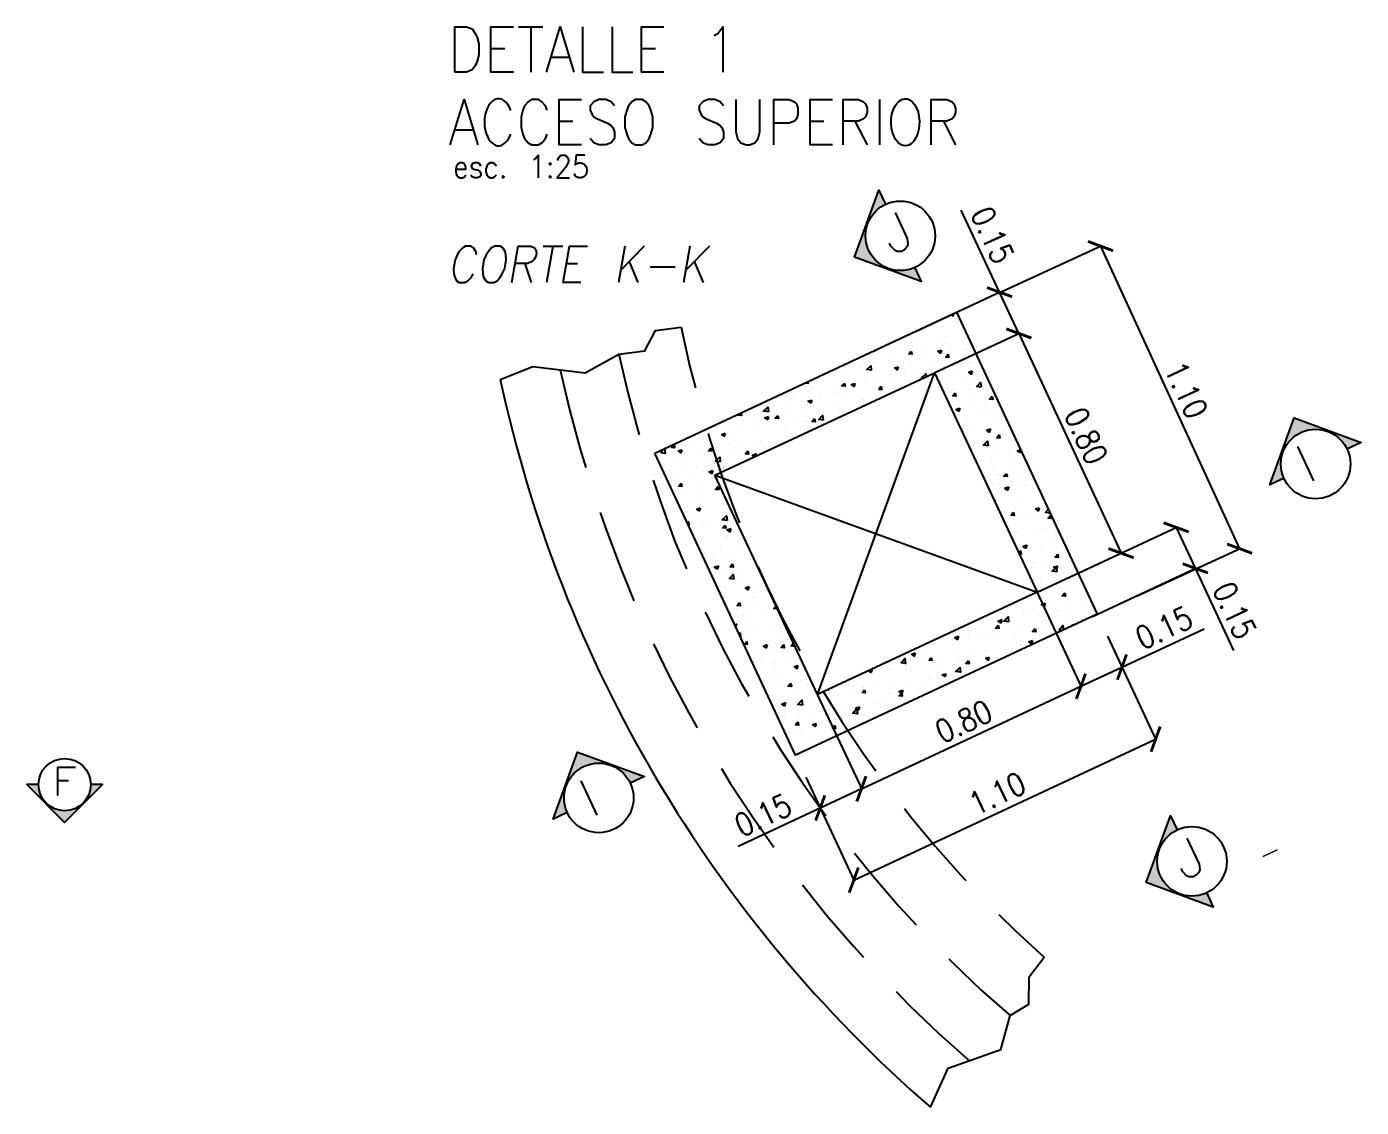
# Model space of a CAD drawing. Extents: x 93 to 1928, y 79 to 574.
# Drawn here: x 531.4 to 707.7, y 431.3 to 574.1 of the extents above; entities that cross this region are included whole.
import ezdxf

# ---------------------------------------------------------------- set-up
doc = ezdxf.new("R2010")
doc.units = 0
doc.header["$MEASUREMENT"] = 0
for name, color, linetype in [('Cotas', 1, 'Continuous'), ('PDF_00-COTAS-PARCIALES', 4, 'Continuous'), ('PDF_auxiliar', 1, 'Continuous'), ('PDF_CORTES-50', 6, 'Continuous'), ('PDF_encofrado', 4, 'Continuous'), ('PDF_HATCH', 1, 'Continuous'), ('PDF_LINEAS-POS-ARMADURA', 4, 'Continuous')]:
    doc.layers.add(name, color=color, linetype=linetype)
doc.styles.add('ROMANS', font='ROMANS.SHX', dxfattribs={"width": 0.85})
doc.dimstyles.new('1.10', dxfattribs={"dimtxt": 3, "dimasz": 2.5, "dimexe": 0.18, "dimexo": 0.0625, "dimgap": 0.85, "dimtad": 1, "dimlfac": 0.1, "dimzin": 0, "dimdsep": 46, "dimtxsty": 'ROMANS', "dimblk": 'ARCHTICK', "dimcen": 0.09, "dimclrd": 256, "dimclre": 256, "dimclrt": 2, "dimadec": 0, "dimazin": 0, "dimtfac": 1, "dimtofl": 0, "dimtmove": 0, "dimatfit": 3, "dimfxl": 15, "dimfxlon": 1, "dimtolj": 1, "dimtzin": 0, "dimarcsym": 0})

# ---------------------------------------------------------------- blocks, each defined once
blk = doc.blocks.new('_ArchTick')
at = {"color": 0, "linetype": 'ByBlock', "const_width": 0.15}
blk.add_lwpolyline([(-0.5, -0.5), (0.5, 0.5)], dxfattribs=at)
blk = doc.blocks.new('*D34')
at = {"layer": 'Cotas', "lineweight": -2, "transparency": 16777216}
for p, q in [((651.39, 528.38), (662.64, 533.63)), ((662.48, 533.55), (675.99, 504.53)), ((664.9, 499.37), (676.16, 504.61))]:
    blk.add_line(p, q, dxfattribs=at)
at = {"layer": 'Defpoints', "color": 0, "transparency": 16777216}
for p in [(651.33, 528.36), (675.99, 504.53), (664.84, 499.34)]:
    blk.add_point(p, dxfattribs=at)
at = {"layer": 'Cotas', "lineweight": -2, "transparency": 16777216, "xscale": 2.5, "yscale": 2.5, "zscale": 2.5}
for p, rotation in [((662.48, 533.55), 114.9710861809255), ((675.99, 504.53), 294.9710861809255)]:
    blk.add_blockref('_ArchTick', p, dxfattribs=dict(at, rotation=rotation))
at = {"layer": 'Cotas', "color": 2, "transparency": 16777216, "insert": (671.37, 520.03), "char_height": 3, "attachment_point": 5, "rotation": 294.9711, "style": 'ROMANS'}
blk.add_mtext('\\A1;0.80', dxfattribs=at)
blk = doc.blocks.new('*D35')
at = {"layer": 'Cotas', "lineweight": -2, "transparency": 16777216}
for p, q in [((664.89, 499.33), (670.75, 486.78)), ((641.69, 473.4), (670.68, 486.94)), ((635.9, 485.79), (641.77, 473.24))]:
    blk.add_line(p, q, dxfattribs=at)
at = {"layer": 'Defpoints', "color": 0, "transparency": 16777216}
for p in [(664.86, 499.39), (670.68, 486.94), (635.88, 485.85)]:
    blk.add_point(p, dxfattribs=at)
at = {"layer": 'Cotas', "lineweight": -2, "transparency": 16777216, "xscale": 2.5, "yscale": 2.5, "zscale": 2.5}
for p, rotation in [((670.68, 486.94), 25.03978431967648), ((641.69, 473.4), 205.0397843196765)]:
    blk.add_blockref('_ArchTick', p, dxfattribs=dict(at, rotation=rotation))
at = {"layer": 'Cotas', "color": 2, "transparency": 16777216, "insert": (655.19, 482.3), "char_height": 3, "attachment_point": 5, "rotation": 25.0398, "style": 'ROMANS'}
blk.add_mtext('\\A1;0.80', dxfattribs=at)
blk = doc.blocks.new('*D36')
at = {"layer": 'Cotas', "lineweight": -2, "transparency": 16777216}
for p, q in [((641.67, 473.39), (636.24, 470.86)), ((641.67, 473.39), (641.6, 473.56)), ((636.24, 470.86), (625.39, 465.79)), ((636.24, 470.86), (636.16, 471.02))]:
    blk.add_line(p, q, dxfattribs=at)
at = {"layer": 'Defpoints', "color": 0, "transparency": 16777216}
for p in [(641.68, 473.38), (636.24, 470.86), (636.25, 470.84)]:
    blk.add_point(p, dxfattribs=at)
at = {"layer": 'Cotas', "lineweight": -2, "transparency": 16777216, "xscale": 2.5, "yscale": 2.5, "zscale": 2.5}
for p, rotation in [((641.67, 473.39), 25.04110978245443), ((636.24, 470.86), 205.0411097824544)]:
    blk.add_blockref('_ArchTick', p, dxfattribs=dict(at, rotation=rotation))
at = {"layer": 'Cotas', "color": 2, "transparency": 16777216, "insert": (628.69, 469.92), "char_height": 3, "attachment_point": 5, "rotation": 25.0411, "style": 'ROMANS'}
blk.add_mtext('\\A1;0.15', dxfattribs=at)
blk = doc.blocks.new('*D37')
at = {"layer": 'Cotas', "lineweight": -2, "transparency": 16777216}
for p, q in [((676.1, 489.47), (686.95, 494.54)), ((670.68, 486.94), (676.1, 489.47)), ((676.1, 489.47), (676.03, 489.64)), ((670.68, 486.94), (670.6, 487.1))]:
    blk.add_line(p, q, dxfattribs=at)
at = {"layer": 'Defpoints', "color": 0, "transparency": 16777216}
for p in [(676.1, 489.47), (676.1, 489.47), (670.68, 486.94)]:
    blk.add_point(p, dxfattribs=at)
at = {"layer": 'Cotas', "lineweight": -2, "transparency": 16777216, "xscale": 2.5, "yscale": 2.5, "zscale": 2.5}
for p, rotation in [((676.1, 489.47), 25.05761541952934), ((670.68, 486.94), 205.0576154195293)]:
    blk.add_blockref('_ArchTick', p, dxfattribs=dict(at, rotation=rotation))
at = {"layer": 'Cotas', "color": 2, "transparency": 16777216, "insert": (681.66, 494.67), "char_height": 3, "attachment_point": 5, "rotation": 25.0576, "style": 'ROMANS'}
blk.add_mtext('\\A1;0.15', dxfattribs=at)
blk = doc.blocks.new('*D38')
at = {"layer": 'Cotas', "lineweight": -2, "transparency": 16777216}
for p, q in [((674.2, 493.55), (680.63, 479.8)), ((640.67, 461.33), (680.55, 479.96)), ((634.32, 474.92), (640.75, 461.17))]:
    blk.add_line(p, q, dxfattribs=at)
at = {"layer": 'Defpoints', "color": 0, "transparency": 16777216}
for p in [(672.84, 496.48), (680.55, 479.96), (632.96, 477.85)]:
    blk.add_point(p, dxfattribs=at)
at = {"layer": 'Cotas', "lineweight": -2, "transparency": 16777216, "xscale": 2.5, "yscale": 2.5, "zscale": 2.5}
for p, rotation in [((680.55, 479.96), 25.03686876358244), ((640.67, 461.33), 205.0368687635824)]:
    blk.add_blockref('_ArchTick', p, dxfattribs=dict(at, rotation=rotation))
at = {"layer": 'Cotas', "color": 2, "transparency": 16777216, "insert": (659.62, 472.78), "char_height": 3, "attachment_point": 5, "rotation": 25.0369, "style": 'ROMANS'}
blk.add_mtext('\\A1;1.10', dxfattribs=at)
blk = doc.blocks.new('*D39')
at = {"layer": 'Cotas', "lineweight": -2, "transparency": 16777216}
for p, q in [((659.93, 539.01), (654.86, 549.86)), ((648.84, 533.83), (660.09, 539.09)), ((662.48, 533.56), (659.93, 539.01)), ((651.39, 528.38), (662.64, 533.64))]:
    blk.add_line(p, q, dxfattribs=at)
at = {"layer": 'Defpoints', "color": 0, "transparency": 16777216}
for p in [(659.93, 539.01), (648.79, 533.81), (651.33, 528.36)]:
    blk.add_point(p, dxfattribs=at)
at = {"layer": 'Cotas', "lineweight": -2, "transparency": 16777216, "xscale": 2.5, "yscale": 2.5, "zscale": 2.5}
for p, rotation in [((659.93, 539.01), 115.0368687635823), ((662.48, 533.56), 295.0368687635823)]:
    blk.add_blockref('_ArchTick', p, dxfattribs=dict(at, rotation=rotation))
at = {"layer": 'Cotas', "color": 2, "transparency": 16777216, "insert": (659, 546.56), "char_height": 3, "attachment_point": 5, "rotation": 295.0369, "style": 'ROMANS'}
blk.add_mtext('\\A1;0.15', dxfattribs=at)
blk = doc.blocks.new('*D40')
at = {"layer": 'Cotas', "lineweight": -2, "transparency": 16777216}
for p, q in [((669.67, 501.6), (683.43, 508.02)), ((683.26, 507.94), (685.79, 502.53)), ((672.2, 496.18), (685.96, 502.6)), ((685.79, 502.53), (690.86, 491.68))]:
    blk.add_line(p, q, dxfattribs=at)
at = {"layer": 'Defpoints', "color": 0, "transparency": 16777216}
for p in [(685.79, 502.53), (664.84, 499.34), (667.37, 493.92)]:
    blk.add_point(p, dxfattribs=at)
at = {"layer": 'Cotas', "lineweight": -2, "transparency": 16777216, "xscale": 2.5, "yscale": 2.5, "zscale": 2.5}
for p, rotation in [((683.26, 507.94), 115.0368687635828), ((685.79, 502.53), 295.0368687635828)]:
    blk.add_blockref('_ArchTick', p, dxfattribs=dict(at, rotation=rotation))
at = {"layer": 'Cotas', "color": 2, "transparency": 16777216, "insert": (690.98, 496.97), "char_height": 3, "attachment_point": 5, "rotation": 295.0369, "style": 'ROMANS'}
blk.add_mtext('\\A1;0.15', dxfattribs=at)
blk = doc.blocks.new('*D41')
at = {"layer": 'Cotas', "lineweight": -2, "transparency": 16777216}
for p, q in [((659.64, 538.84), (673.44, 545.18)), ((673.27, 545.1), (691.65, 505.12)), ((678.02, 498.86), (691.81, 505.19))]:
    blk.add_line(p, q, dxfattribs=at)
at = {"layer": 'Defpoints', "color": 0, "transparency": 16777216}
for p in [(654.47, 536.46), (691.65, 505.12), (672.84, 496.48)]:
    blk.add_point(p, dxfattribs=at)
at = {"layer": 'Cotas', "lineweight": -2, "transparency": 16777216, "xscale": 2.5, "yscale": 2.5, "zscale": 2.5}
for p, rotation in [((673.27, 545.1), 114.6766717134878), ((691.65, 505.12), 294.6766717134878)]:
    blk.add_blockref('_ArchTick', p, dxfattribs=dict(at, rotation=rotation))
at = {"layer": 'Cotas', "color": 2, "transparency": 16777216, "insert": (684.6, 526.09), "char_height": 3, "attachment_point": 5, "rotation": 294.6767, "style": 'ROMANS'}
blk.add_mtext('\\A1;1.10', dxfattribs=at)

msp = doc.modelspace()

# ---------------------------------------------------------------- hatches: boundary and pattern name
at = {"layer": 'PDF_00-COTAS-PARCIALES', "transparency": 33554559}
for points in [[(644.853, 550.629), (643.964, 552.491), (642.948, 549.739), (642.948, 549.655), (642.821, 549.358), (642.651, 548.935), (642.439, 548.342), (642.185, 547.58), (641.847, 546.691), (641.508, 545.76), (640.746, 543.643), (641.804, 543.262), (642.821, 542.881), (643.794, 542.542), (644.641, 542.245), (645.403, 541.949), (646.038, 541.737), (646.462, 541.568), (646.758, 541.483), (646.843, 541.441), (649.595, 540.425), (648.706, 542.33), (647.986, 542.034), (647.181, 541.907), (646.377, 541.907), (645.615, 542.034), (644.853, 542.33), (644.133, 542.711), (643.54, 543.219), (643.032, 543.854), (642.609, 544.532), (642.355, 545.294), (642.228, 546.056), (642.228, 546.86), (642.355, 547.665), (642.609, 548.427), (643.032, 549.104), (643.54, 549.697), (644.133, 550.205)], [(541.392, 473.967), (539.832, 473.967), (539.769, 473.33), (539.61, 472.725), (539.323, 472.153), (538.941, 471.643), (538.464, 471.198), (537.923, 470.879), (537.318, 470.656), (536.713, 470.529), (536.076, 470.529), (535.44, 470.656), (534.867, 470.879), (534.326, 471.198), (533.848, 471.643), (533.466, 472.153), (533.18, 472.725), (533.021, 473.33), (532.957, 473.967), (531.397, 473.967), (533.721, 471.643), (534.135, 471.198), (534.453, 470.879), (534.708, 470.656), (534.803, 470.529), (536.395, 468.938), (537.954, 470.529), (538.305, 470.879), (538.655, 471.198), (539.069, 471.643)], [(683.381, 467.983), (682.534, 469.846), (681.518, 467.094), (681.476, 467.01), (681.391, 466.713), (681.222, 466.29), (681.01, 465.655), (680.714, 464.935), (680.417, 464.046), (680.036, 463.072), (679.698, 462.056), (679.316, 460.998), (680.333, 460.617), (681.391, 460.235), (682.323, 459.897), (683.212, 459.6), (683.974, 459.304), (684.566, 459.092), (685.032, 458.923), (685.286, 458.838), (685.371, 458.796), (688.165, 457.78), (687.276, 459.685), (686.514, 459.389), (685.71, 459.262), (684.948, 459.262), (684.143, 459.389), (683.381, 459.685), (682.704, 460.066), (682.111, 460.574), (681.56, 461.209), (681.179, 461.887), (680.925, 462.649), (680.756, 463.411), (680.756, 464.215), (680.925, 465.02), (681.179, 465.739), (681.56, 466.459), (682.111, 467.052), (682.704, 467.56)]]:
    msp.add_hatch(color=256, dxfattribs=at).paths.add_polyline_path(points)
at = {"layer": 'PDF_LINEAS-POS-ARMADURA', "transparency": 33554559}
for points in [[(699.385, 520.314), (697.861, 519.594), (697.776, 519.383), (697.649, 519.002), (697.395, 518.409), (697.141, 517.647), (696.802, 516.758), (696.464, 515.741), (696.04, 514.641), (695.659, 513.54), (697.522, 514.429), (697.226, 515.191), (697.099, 516.038), (697.141, 516.885), (697.31, 517.731), (697.649, 518.493), (698.115, 519.213), (698.665, 519.806)], [(701.671, 521.373), (700.147, 520.653), (700.952, 520.864), (701.798, 520.949), (702.645, 520.822), (703.45, 520.568), (704.212, 520.187), (704.847, 519.637), (705.397, 519.002), (705.82, 518.282), (707.726, 519.171), (706.583, 519.552), (705.524, 519.975), (704.508, 520.314), (703.619, 520.653), (702.857, 520.949), (702.264, 521.161), (701.841, 521.288)], [(604.673, 476.155), (603.149, 475.435), (603.065, 475.223), (602.938, 474.842), (602.683, 474.25), (602.429, 473.487), (602.091, 472.598), (601.752, 471.582), (601.329, 470.524), (600.948, 469.381), (602.81, 470.27), (602.514, 471.074), (602.387, 471.879), (602.429, 472.725), (602.599, 473.572), (602.938, 474.334), (603.403, 475.054), (603.954, 475.647)], [(606.96, 477.213), (605.435, 476.494), (606.24, 476.705), (607.087, 476.79), (607.933, 476.663), (608.738, 476.409), (609.5, 476.028), (610.135, 475.52), (610.685, 474.885), (611.109, 474.123), (613.014, 475.012), (611.871, 475.435), (610.812, 475.816), (609.796, 476.197), (608.907, 476.494), (608.145, 476.79), (607.552, 477.002), (607.129, 477.129)]]:
    msp.add_hatch(color=256, dxfattribs=at).paths.add_polyline_path(points)

# ---------------------------------------------------------------- linework, layer by layer
at = {"layer": 'PDF_00-COTAS-PARCIALES', "lineweight": 25}
for points in [[(648.706, 542.33), (649.595, 540.425), (640.746, 543.643), (643.964, 552.491), (644.853, 550.629)], [(532.957, 473.967), (531.397, 473.967), (536.395, 468.938), (541.392, 473.967), (539.832, 473.967)], [(687.276, 459.685), (688.165, 457.78), (679.316, 460.998), (682.534, 469.846), (683.381, 467.983)]]:
    msp.add_lwpolyline(points, dxfattribs=at)
at = {"layer": 'PDF_00-COTAS-PARCIALES', "color": 6, "lineweight": 25}
for points in [[(646.123, 549.528), (647.732, 546.098), (647.816, 545.336), (647.732, 545.04), (647.393, 544.616), (646.97, 544.405), (646.419, 544.405), (646.123, 544.532), (645.573, 545.082), (645.403, 545.506)], [(535.503, 472.503), (535.503, 476.259), (537.827, 476.259)], [(535.503, 474.476), (536.936, 474.476)], [(684.693, 466.883), (686.302, 463.453), (686.387, 462.691), (686.26, 462.352), (685.921, 461.971), (685.498, 461.76), (684.99, 461.76), (684.651, 461.887), (684.143, 462.437), (683.931, 462.86)]]:
    msp.add_lwpolyline(points, dxfattribs=at)
at = {"layer": 'PDF_00-COTAS-PARCIALES', "lineweight": 0}
msp.add_lwpolyline([(696.623, 465.322), (694.76, 464.432), (696.623, 465.322)], dxfattribs=at)
at = {"layer": 'PDF_00-COTAS-PARCIALES', "lineweight": 25}
for centre, radius in [((646.822, 546.458), 4.594), ((536.411, 473.951), 3.454), ((685.35, 463.813), 4.594)]:
    msp.add_circle(centre, radius, dxfattribs=at)
at = {"layer": 'PDF_auxiliar', "lineweight": 25}
for points in [[(593.962, 527.469), (598.28, 529.205), (605.181, 528.358), (609.627, 530.814), (613.056, 531.28), (614.454, 533.947), (617.883, 534.37)], [(635.877, 485.85), (651.331, 528.358)], [(622.329, 514.852), (664.879, 499.356)], [(650.823, 431.318), (653.151, 436.483), (660.095, 438.939), (661.323, 443.427), (663.821, 444.951), (663.863, 448.55), (665.81, 451.175)]]:
    msp.add_lwpolyline(points, dxfattribs=at)
at = {"layer": 'PDF_CORTES-50', "lineweight": 25}
for points in [[(614.369, 517.731), (654.252, 536.36), (672.839, 496.477), (632.956, 477.848)], [(622.329, 514.852), (651.331, 528.358), (664.879, 499.356), (635.877, 485.85)]]:
    msp.add_lwpolyline(points, close=True, dxfattribs=at)
msp.add_lwpolyline([(672.839, 496.477), (632.956, 477.848), (614.369, 517.731)], dxfattribs=at)
at = {"layer": 'PDF_encofrado', "color": 1, "lineweight": 25}
for points in [[(617.883, 534.37), (618.984, 529.332), (619.746, 526.368)], [(609.627, 530.814), (610.812, 525.776), (612.125, 520.78), (612.337, 520.145)], [(601.879, 528.739), (603.107, 523.489), (604.504, 518.282), (605.266, 515.868)], [(621.44, 520.356), (621.694, 519.425), (623.302, 514.556), (625.081, 509.729), (625.589, 508.544)], [(614.157, 514.175), (615.258, 510.957), (617.036, 506.088), (618.56, 502.447)], [(607.171, 509.899), (607.806, 507.993), (609.712, 502.955), (611.617, 498.213)], [(628.002, 502.786), (629.145, 500.246), (631.389, 495.631), (633.548, 491.608)], [(621.058, 496.731), (621.143, 496.604), (623.387, 491.947), (625.8, 487.375), (626.817, 485.639)], [(614.2, 492.54), (616.317, 488.179), (618.857, 483.437), (619.958, 481.447)], [(636.681, 486.189), (639.095, 482.294), (641.974, 478.018), (643.583, 475.774)], [(629.992, 480.262), (631.05, 478.483), (633.887, 474.207), (636.893, 469.973), (636.935, 469.846)], [(623.175, 476.07), (624.361, 474.123), (627.325, 469.635), (630.119, 465.697)], [(647.351, 470.778), (648.113, 469.762), (651.415, 465.824), (654.802, 461.971), (655.48, 461.294)], [(640.746, 464.893), (643.244, 461.844), (646.631, 457.907), (648.917, 455.409)], [(633.887, 460.701), (637.062, 456.721), (640.619, 452.615), (641.974, 451.133)], [(659.841, 456.806), (662.042, 454.647), (665.81, 451.175)], [(653.236, 450.921), (653.744, 450.413), (657.47, 446.856), (661.323, 443.427)], [(646.25, 446.602), (648.028, 444.782), (651.923, 441.056), (655.946, 437.457)]]:
    msp.add_lwpolyline(points, dxfattribs=at)
at = {"layer": 'PDF_encofrado', "lineweight": 25}
msp.add_arc((766.264, 564.475), 176.232, 192.12148, 229.07606, dxfattribs=at)
at = {"layer": 'PDF_HATCH', "lineweight": 25}
for points in [[(653.575, 536.022), (653.786, 535.895), (653.871, 536.191)], [(651.923, 534.752), (651.923, 534.752)], [(652.812, 535.429), (652.812, 535.429)], [(653.278, 535.683), (653.278, 535.683)], [(653.913, 535.471), (653.913, 535.471)], [(654.506, 535.09), (654.506, 535.09)], [(649.214, 532.677), (649.214, 532.677)], [(652.728, 533.143), (652.728, 533.143)], [(643.329, 531.28), (643.456, 531.237), (643.456, 531.322)], [(644.133, 531.28), (644.133, 531.28)], [(645.7, 532.169), (645.7, 532.169)], [(646.123, 531.576), (646.123, 531.576)], [(648.325, 532.338), (648.325, 532.338)], [(648.409, 531.83), (648.409, 531.83)], [(649.764, 531.449), (649.764, 531.449)], [(650.103, 532.042), (650.103, 532.042)], [(651.966, 532.211), (651.966, 532.211)], [(652.643, 530.899), (652.643, 530.899)], [(652.685, 532.381), (652.685, 532.381)], [(653.405, 531.28), (653.405, 531.28)], [(653.617, 531.407), (653.617, 531.407)], [(655.607, 532.042), (655.607, 532.042)], [(656.073, 531.322), (656.073, 531.322)], [(638.671, 528.993), (638.671, 528.993)], [(639.687, 529.205), (639.687, 529.205)], [(641.72, 529.375), (641.72, 529.375)], [(642.185, 529.459), (642.185, 529.459)], [(642.905, 529.332), (642.99, 528.697), (642.397, 528.782), (642.948, 529.332)], [(643.329, 529.036), (643.329, 529.036)], [(645.615, 529.883), (645.615, 529.883)], [(645.7, 530.052), (645.7, 530.052)], [(646.631, 529.163), (646.631, 529.163)], [(648.325, 529.375), (648.325, 529.375)], [(649.129, 530.391), (649.129, 530.391)], [(649.637, 530.729), (649.637, 530.729)], [(650.907, 529.713), (650.907, 529.713)], [(651.288, 529.247), (651.288, 529.247)], [(655.183, 530.264), (655.183, 530.264)], [(655.268, 529.925), (655.268, 529.925)], [(655.988, 529.078), (655.988, 529.078)], [(656.919, 530.518), (656.919, 530.518)], [(638.036, 528.02), (638.036, 528.02)], [(639.772, 528.231), (639.772, 528.231)], [(642.312, 528.57), (642.312, 528.57)], [(643.371, 527.893), (643.371, 527.893)], [(645.53, 527.639), (645.53, 527.639)], [(646.97, 528.909), (646.97, 528.909)], [(647.308, 528.57), (647.308, 528.57)], [(649.044, 528.147), (649.044, 528.147)], [(649.806, 527.639), (649.637, 527.681), (650.187, 528.231), (650.23, 527.85)], [(650.611, 528.739), (650.611, 528.739)], [(652.558, 528.612), (652.558, 528.612)], [(653.405, 527.596), (653.405, 527.596)], [(654.252, 528.57), (654.252, 528.57)], [(655.099, 527.808), (655.099, 527.808)], [(657.681, 528.147), (657.681, 528.147)], [(657.851, 528.443), (657.851, 528.443)], [(657.851, 527.554), (657.851, 527.554)], [(631.643, 525.776), (631.643, 525.776)], [(634.268, 527.046), (634.649, 527.004), (634.607, 527.173)], [(634.734, 525.86), (634.734, 525.86)], [(635.073, 526.199), (635.073, 526.199)], [(635.411, 526.495), (635.411, 526.495)], [(637.952, 525.564), (637.952, 525.564)], [(638.375, 525.733), (638.375, 525.733)], [(638.587, 526.707), (638.587, 526.707)], [(639.391, 527.173), (639.391, 527.173)], [(640.534, 525.903), (640.534, 525.903)], [(642.016, 525.564), (642.016, 525.564)], [(642.101, 527.215), (642.101, 527.215)], [(644.853, 526.453), (644.853, 526.453)], [(646.546, 526.707), (646.546, 526.707)], [(652.474, 526.368), (652.474, 526.368)], [(653.871, 526.834), (653.871, 526.834)], [(655.903, 526.792), (655.903, 526.792)], [(655.903, 525.479), (655.903, 525.479)], [(629.399, 524.421), (629.399, 524.421)], [(631.982, 524.76), (631.982, 524.76)], [(632.575, 525.141), (632.575, 525.141)], [(634.988, 523.955), (634.988, 523.955)], [(636.173, 524.971), (636.173, 524.971)], [(636.258, 525.352), (636.258, 525.352)], [(638.036, 524.125), (638.036, 524.125)], [(638.502, 524.463), (638.502, 524.463)], [(639.814, 524.802), (639.814, 524.802)], [(641.974, 524.802), (641.974, 524.802)], [(642.016, 524.929), (642.016, 524.929)], [(652.897, 525.098), (652.897, 525.098)], [(653.321, 525.141), (653.321, 525.141)], [(654.337, 524.209), (654.337, 524.209)], [(655.819, 524.548), (655.819, 524.548)], [(656.538, 524.971), (656.538, 524.971)], [(657.978, 524.04), (657.978, 524.04)], [(659.375, 525.056), (659.375, 525.056)], [(625.758, 523.066), (625.843, 522.727), (625.419, 522.77), (625.631, 522.981)], [(626.097, 522.092), (626.097, 522.092)], [(626.139, 522.727), (626.139, 522.727)], [(628.044, 523.024), (628.044, 523.024)], [(629.78, 522.558), (629.78, 522.558)], [(630.077, 522.77), (630.077, 522.77)], [(630.161, 522.092), (630.161, 522.092)], [(631.558, 523.489), (631.558, 523.489)], [(633.379, 522.431), (633.379, 522.431)], [(634.056, 523.447), (634.056, 523.447)], [(634.48, 522.643), (634.48, 522.643)], [(636.173, 522.897), (636.173, 522.897)], [(637.02, 522.262), (637.02, 522.262)], [(638.756, 523.235), (638.756, 523.235)], [(654.125, 522.812), (654.125, 522.812)], [(655.734, 522.262), (655.734, 522.262)], [(657.554, 523.489), (657.554, 523.489)], [(658.401, 523.362), (658.401, 523.362)], [(659.206, 521.965), (659.206, 521.965)], [(659.29, 522.77), (659.29, 522.77)], [(660.095, 523.574), (660.095, 523.574)], [(621.609, 520.949), (621.609, 520.949)], [(624.446, 520.272), (624.446, 520.272)], [(625.885, 521.542), (625.885, 521.542)], [(627.579, 521.754), (627.579, 521.754)], [(627.96, 520.78), (627.96, 520.78)], [(631.474, 521.245), (631.474, 521.245)], [(634.903, 521.669), (634.903, 521.669)], [(654.972, 520.568), (655.014, 520.61), (655.056, 520.399)], [(655.183, 521.5), (655.183, 521.5)], [(655.226, 521.288), (655.226, 521.288)], [(656.623, 520.695), (656.623, 520.695)], [(658.316, 520.907), (658.316, 520.907)], [(658.825, 521.33), (658.825, 521.33)], [(659.206, 520.526), (659.206, 520.526)], [(660.899, 521.245), (660.899, 521.245)], [(618.984, 518.663), (618.984, 518.663)], [(621.016, 519.806), (621.016, 519.806)], [(621.185, 519.425), (621.185, 519.425)], [(622.625, 518.493), (622.625, 518.493)], [(624.107, 518.832), (624.107, 518.832)], [(624.827, 519.256), (624.827, 519.256)], [(625.8, 519.086), (625.8, 519.086)], [(627.875, 518.493), (627.875, 518.493)], [(628.383, 519.425), (628.383, 519.425)], [(628.425, 519.086), (628.425, 519.086)], [(629.78, 518.705), (629.78, 518.705)], [(632.702, 519.975), (632.702, 519.975)], [(655.649, 520.018), (655.649, 520.018)], [(657.851, 518.917), (657.851, 518.917)], [(659.121, 518.578), (659.121, 518.578)], [(661.788, 519.594), (661.788, 519.594)], [(615.173, 517.816), (615.681, 518.366), (615.766, 517.689), (615.173, 517.774)], [(615.512, 517.731), (615.512, 517.731)], [(617.248, 517.943), (617.248, 517.943)], [(617.417, 517.096), (617.417, 517.096)], [(617.883, 516.673), (617.883, 516.673)], [(619.831, 518.282), (619.831, 518.282)], [(620.931, 517.562), (620.931, 517.562)], [(621.863, 517.35), (621.863, 517.35)], [(624.361, 517.985), (624.361, 517.985)], [(625.843, 518.028), (625.843, 518.028)], [(626.224, 518.324), (626.224, 518.324)], [(627.536, 517.266), (627.282, 517.477), (627.748, 517.647), (627.621, 517.308)], [(656.538, 518.239), (656.538, 518.239)], [(657.512, 517.858), (657.512, 517.858)], [(658.909, 516.969), (658.909, 516.969)], [(659.121, 518.239), (659.121, 518.239)], [(661.111, 517.731), (661.111, 517.731)], [(662.762, 518.112), (662.635, 517.816), (662.296, 518.028), (662.72, 518.197)], [(662.55, 516.8), (662.55, 516.8)], [(663.312, 516.673), (663.312, 516.673)], [(616.19, 516.123), (616.19, 516.123)], [(618.01, 515.614), (618.01, 515.614)], [(619.534, 515.191), (619.534, 515.191)], [(619.831, 515.953), (619.831, 515.953)], [(620.847, 515.276), (620.847, 515.276)], [(622.329, 516.165), (622.329, 516.165)], [(623.472, 515.784), (623.472, 515.784)], [(623.514, 515.868), (623.514, 515.868)], [(624.022, 516.377), (624.022, 516.377)], [(657.3, 515.868), (657.3, 515.868)], [(659.036, 515.995), (659.036, 515.995)], [(661.534, 515.53), (661.534, 515.53)], [(661.619, 516.461), (661.619, 516.461)], [(662.508, 516.461), (662.508, 516.461)], [(617.333, 514.81), (617.333, 514.81)], [(620.508, 513.498), (620.508, 513.498)], [(622.244, 513.709), (622.244, 513.709)], [(658.952, 513.709), (658.952, 513.709)], [(659.163, 513.37), (659.163, 513.37)], [(659.756, 514.26), (659.756, 514.26)], [(659.841, 513.752), (659.841, 513.752)], [(661.534, 514.006), (661.534, 514.006)], [(662.423, 514.217), (662.423, 514.217)], [(663.143, 514.048), (663.143, 514.048)], [(663.397, 514.09), (663.397, 514.09)], [(664.117, 514.344), (664.117, 514.344)], [(617.248, 512.566), (617.248, 512.566)], [(618.179, 512.1), (618.179, 512.1)], [(618.518, 512.481), (618.518, 512.481)], [(619.915, 511.55), (619.915, 511.55)], [(620.762, 513.032), (620.762, 513.032)], [(622.117, 512.778), (622.117, 512.778)], [(622.117, 512.312), (622.117, 512.312)], [(623.006, 511.381), (623.006, 511.381)], [(623.556, 511.423), (623.556, 511.423)], [(659.206, 511.55), (659.248, 511.592), (659.29, 511.381)], [(662.296, 511.635), (662.296, 511.635)], [(662.339, 511.931), (662.339, 511.931)], [(665.726, 511.677), (665.726, 511.677)], [(618.73, 510.788), (618.73, 510.788)], [(620.423, 511.042), (620.423, 511.042)], [(620.677, 510.745), (620.677, 510.745)], [(659.756, 511.296), (659.756, 511.296)], [(661.788, 511), (661.788, 511)], [(662.085, 510.618), (662.085, 510.618)], [(662.296, 509.687), (662.296, 509.687)], [(663.524, 509.729), (663.524, 509.729)], [(665.726, 510.491), (665.726, 510.491)], [(665.726, 510.11), (665.726, 510.11)], [(666.573, 509.941), (666.573, 509.814), (665.98, 509.899), (666.403, 510.322)], [(666.53, 509.772), (666.53, 509.772)], [(618.687, 508.502), (618.815, 508.671), (618.899, 508.248), (618.772, 508.248)], [(620.593, 508.502), (620.593, 508.502)], [(620.762, 508.883), (620.762, 508.883)], [(621.228, 508.671), (621.228, 508.671)], [(621.863, 508.756), (621.863, 508.756)], [(624.022, 508.925), (624.022, 508.925)], [(624.403, 508.713), (624.403, 508.713)], [(660.518, 508.967), (660.518, 508.967)], [(664.837, 509.518), (664.837, 509.518)], [(620.508, 506.258), (620.508, 506.258)], [(623.472, 507.231), (623.472, 507.231)], [(623.726, 506.554), (623.726, 506.554)], [(623.937, 506.681), (623.937, 506.681)], [(625.419, 506.808), (625.419, 506.808)], [(661.492, 506.935), (661.492, 506.935)], [(662.212, 507.401), (662.212, 507.401)], [(663.016, 506.85), (663.016, 506.85)], [(664.371, 507.02), (664.371, 507.02)], [(664.752, 507.062), (664.752, 507.062)], [(665.472, 507.612), (665.472, 507.612)], [(665.641, 507.824), (665.641, 507.824)], [(667.081, 506.131), (667.081, 506.131)], [(667.292, 507.401), (667.292, 507.401)], [(667.97, 506.85), (667.97, 506.85)], [(620.889, 504.479), (620.889, 504.479)], [(623.091, 505.241), (623.091, 505.241)], [(623.853, 504.395), (623.853, 504.395)], [(624.53, 504.31), (624.53, 504.31)], [(626.054, 504.86), (626.054, 504.86)], [(626.224, 504.437), (626.224, 504.437)], [(626.732, 505.072), (626.732, 505.072)], [(662.466, 504.522), (662.72, 504.818), (662.804, 504.395), (662.508, 504.437)], [(662.931, 504.395), (662.931, 504.395)], [(663.143, 505.453), (663.143, 505.453)], [(665.514, 504.733), (665.514, 504.733)], [(665.556, 505.58), (665.556, 505.58)], [(621.948, 503.887), (621.948, 503.887)], [(622.117, 504.183), (622.117, 504.183)], [(623.641, 504.098), (623.641, 504.098)], [(627.325, 502.659), (627.325, 502.659)], [(663.016, 503.548), (663.016, 503.548)], [(664.456, 502.616), (664.456, 502.616)], [(665.472, 503.294), (665.472, 503.294)], [(665.726, 503.04), (665.726, 503.04)], [(666.657, 503.379), (666.657, 503.379)], [(668.012, 502.616), (668.012, 502.616)], [(668.986, 503.844), (668.986, 503.844)], [(669.748, 502.828), (669.748, 502.828)], [(623.768, 502.151), (623.768, 502.151)], [(624.446, 501.77), (624.446, 501.77)], [(625.377, 501.643), (625.377, 501.643)], [(625.8, 500.796), (625.8, 500.796)], [(663.736, 502.024), (663.736, 502.024)], [(665.387, 501.05), (665.387, 501.05)], [(668.097, 502.489), (668.097, 502.489)], [(668.901, 501.558), (668.901, 501.558)], [(623.683, 499.864), (623.683, 499.864)], [(626.944, 499.653), (626.944, 499.653)], [(627.24, 500.373), (627.24, 500.373)], [(627.409, 499.314), (627.409, 499.314)], [(628.637, 499.864), (628.637, 499.864)], [(665.302, 499.949), (665.302, 499.949)], [(665.429, 499.018), (665.429, 499.018)], [(666.234, 499.907), (666.234, 499.907)], [(667.927, 500.161), (667.927, 500.161)], [(668.816, 499.314), (668.816, 499.314)], [(668.943, 499.78), (668.943, 499.78)], [(669.409, 499.695), (669.409, 499.695)], [(670.51, 500.5), (670.51, 500.5)], [(671.23, 499.907), (671.187, 499.949), (671.23, 499.949)], [(623.472, 498.637), (623.472, 498.637)], [(624.022, 498.171), (624.022, 498.171)], [(627.155, 498.129), (627.155, 498.129)], [(627.663, 498.002), (627.663, 498.002)], [(629.442, 497.536), (629.442, 497.536)], [(630.5, 497.282), (630.542, 497.155), (630.119, 497.197), (630.415, 497.536)], [(665.302, 498.806), (665.302, 498.806)], [(666.149, 497.451), (666.149, 497.451)], [(667.081, 497.493), (667.081, 497.493)], [(668.732, 497.79), (668.732, 497.79)], [(671.06, 498.171), (671.06, 498.171)], [(672.246, 497.493), (672.246, 497.493)], [(625.165, 496.985), (625.165, 496.985)], [(625.462, 497.239), (625.462, 497.239)], [(626.054, 496.266), (626.054, 496.266)], [(626.859, 497.197), (626.859, 497.197)], [(627.071, 495.842), (627.071, 495.842)], [(629.103, 497.07), (629.103, 497.07)], [(630.034, 496.943), (630.034, 496.943)], [(630.627, 497.07), (630.415, 497.197), (630.542, 497.239)], [(630.542, 496.35), (630.542, 496.35)], [(658.147, 495.842), (658.147, 495.842)], [(658.274, 495.588), (658.274, 495.588)], [(659.121, 496.139), (659.121, 496.139)], [(660.137, 496.689), (660.137, 496.689)], [(660.349, 496.604), (660.349, 496.604)], [(661.788, 496.096), (661.788, 496.096)], [(661.788, 495.715), (661.788, 495.715)], [(663.101, 496.816), (663.101, 496.816)], [(663.99, 496.477), (663.99, 496.477)], [(664.456, 497.239), (664.456, 497.239)], [(665.218, 496.52), (665.218, 496.52)], [(665.429, 495.546), (665.429, 495.546)], [(667.631, 496.308), (667.631, 496.308)], [(668.732, 497.028), (668.732, 497.028)], [(671.23, 496.139), (671.23, 496.139)], [(624.911, 495.08), (625.165, 495.165), (625.038, 494.826)], [(625.504, 493.81), (625.673, 493.979), (625.716, 493.387)], [(626.308, 494.53), (626.308, 494.53)], [(627.621, 494.826), (627.621, 494.826)], [(629.95, 494.403), (629.95, 494.403)], [(630.458, 494.064), (630.458, 494.064)], [(658.359, 493.979), (658.359, 493.979)], [(661.704, 493.81), (661.704, 493.81)], [(661.746, 493.768), (661.746, 493.768)], [(662.677, 494.572), (662.677, 494.572)], [(664.371, 494.784), (664.371, 494.784)], [(665.133, 494.276), (665.133, 494.276)], [(665.726, 494.445), (665.726, 494.445)], [(666.954, 495.123), (666.954, 495.123)], [(668.266, 494.318), (667.8, 494.403), (668.308, 494.953), (668.393, 494.36)], [(668.647, 494.784), (668.647, 494.784)], [(669.071, 495.377), (669.071, 495.377)], [(669.621, 494.953), (669.536, 495.038), (670.002, 495.207), (669.96, 495.123)], [(669.663, 495.123), (669.663, 495.123)], [(626.986, 493.598), (626.986, 493.598)], [(629.738, 492.879), (629.738, 492.879)], [(630.161, 492.709), (630.161, 492.709)], [(631.855, 492.963), (631.855, 492.963)], [(632.871, 492.201), (632.405, 492.286), (632.702, 492.625)], [(651.246, 492.413), (651.246, 492.413)], [(653.786, 492.413), (653.786, 492.413)], [(654.083, 493.429), (654.083, 493.429)], [(654.675, 492.836), (654.675, 492.836)], [(655.353, 493.302), (655.353, 493.302)], [(655.776, 493.641), (655.776, 493.641)], [(657.766, 493.09), (657.766, 493.09)], [(658.189, 493.344), (658.189, 493.344)], [(658.994, 493.175), (658.994, 493.175)], [(662.593, 492.116), (662.593, 492.116)], [(662.635, 493.006), (662.635, 493.006)], [(626.901, 491.354), (626.901, 491.354)], [(627.409, 490.719), (627.409, 490.719)], [(628.637, 490.931), (628.637, 490.931)], [(630.077, 490.254), (630.077, 490.254)], [(630.373, 491.82), (630.373, 491.82)], [(631.389, 491.397), (631.389, 491.397)], [(632.236, 490.762), (632.236, 490.762)], [(632.617, 490.592), (632.617, 490.592)], [(646.927, 490.042), (647.435, 490.592), (647.52, 489.957), (646.885, 490.042)], [(649.849, 491.735), (649.849, 491.735)], [(652.304, 490.762), (652.304, 490.762)], [(653.998, 490.973), (653.998, 490.973)], [(654.591, 490.55), (654.591, 490.55)], [(656.581, 491.312), (656.581, 491.312)], [(658.105, 491.058), (658.105, 491.058)], [(660.857, 491.862), (660.857, 491.862)], [(661.619, 491.566), (661.619, 491.566)], [(628.341, 490.042), (628.341, 490.042)], [(630.077, 490), (630.077, 490)], [(630.331, 489.534), (630.331, 489.534)], [(633.675, 489.83), (633.675, 489.83)], [(633.76, 490), (633.76, 490)], [(633.972, 488.983), (633.972, 488.983)], [(644.133, 489.153), (644.133, 489.153)], [(644.599, 489.364), (644.599, 489.364)], [(645.403, 489.83), (645.403, 489.83)], [(646.8, 490.127), (646.8, 490.127)], [(647.647, 489.661), (647.647, 489.661)], [(647.986, 490.169), (647.986, 490.169)], [(648.198, 489.237), (648.198, 489.237)], [(650.399, 490), (650.399, 490)], [(651.161, 490.127), (651.161, 490.127)], [(651.839, 489.068), (651.839, 489.068)], [(654.04, 489.83), (654.04, 489.83)], [(654.675, 489.449), (654.76, 488.814), (654.167, 488.899), (654.718, 489.449)], [(654.802, 488.645), (654.802, 488.645)], [(655.48, 488.941), (655.48, 488.941)], [(657.681, 489.703), (657.681, 489.703)], [(629.992, 488.306), (629.992, 488.306)], [(630.246, 487.29), (630.246, 487.29)], [(630.839, 487.925), (630.839, 487.925)], [(630.881, 487.29), (630.881, 487.29)], [(633.675, 487.713), (633.675, 487.713)], [(634.522, 487.163), (634.522, 487.163)], [(641.804, 486.824), (641.804, 486.824)], [(641.931, 486.951), (641.931, 486.951)], [(643.625, 487.163), (643.625, 487.163)], [(644.048, 486.866), (644.048, 486.866)], [(645.446, 486.697), (645.446, 486.697)], [(645.573, 486.994), (645.573, 486.994)], [(646.208, 487.502), (646.208, 487.502)], [(647.562, 487.375), (647.562, 487.375)], [(649.552, 487.671), (649.552, 487.671)], [(650.526, 488.052), (650.526, 488.052)], [(651.077, 487.883), (651.077, 487.883)], [(652.22, 488.306), (652.22, 488.306)], [(653.532, 488.348), (653.532, 488.348)], [(654.506, 488.306), (654.506, 488.306)], [(630.161, 485.004), (630.161, 485.004)], [(633.337, 485.808), (633.337, 485.808)], [(633.591, 485.469), (633.591, 485.469)], [(633.675, 484.961), (633.675, 484.961)], [(635.073, 486.02), (635.073, 486.02)], [(637.105, 485.977), (637.105, 485.977)], [(637.274, 486.485), (637.317, 486.485), (637.317, 486.528)], [(637.655, 486.358), (637.655, 486.358)], [(637.655, 485.639), (637.655, 485.639)], [(640.619, 486.443), (640.619, 486.443)], [(641.635, 486.316), (641.635, 486.316)], [(647.224, 485.512), (647.224, 485.512)], [(647.478, 485.131), (647.478, 485.131)], [(648.706, 485.385), (648.706, 485.385)], [(649.044, 486.528), (649.044, 486.528)], [(631.558, 483.141), (631.558, 483.141)], [(633.21, 483.691), (633.21, 483.691)], [(633.252, 483.352), (633.252, 483.352)], [(633.506, 483.183), (633.506, 483.183)], [(635.327, 483.437), (635.327, 483.437)], [(635.835, 483.691), (635.835, 483.691)], [(636.851, 483.522), (636.851, 483.522)], [(637.02, 483.691), (637.02, 483.691)], [(639.264, 484.114), (639.264, 484.114)], [(640.153, 484.241), (640.153, 484.241)], [(640.45, 483.352), (640.45, 483.352)], [(640.534, 484.199), (640.534, 484.199)], [(641.085, 483.945), (641.169, 483.31), (640.534, 483.395), (641.085, 483.987)], [(641.847, 484.496), (641.847, 484.496)], [(643.244, 484.792), (643.244, 484.792)], [(643.964, 484.623), (643.964, 484.623)], [(644.091, 483.225), (644.091, 483.225)], [(644.429, 484.834), (644.429, 484.834)], [(631.008, 482.929), (631.008, 482.929)], [(631.347, 482.76), (631.347, 482.76)], [(634.649, 482.76), (634.649, 482.76)], [(636.935, 481.447), (636.935, 481.447)], [(638.29, 482.59), (638.29, 482.59)], [(638.333, 481.574), (638.333, 481.574)], [(640.069, 481.786), (640.069, 481.786)], [(640.45, 481.913), (640.45, 481.913)], [(641.889, 482.463), (641.889, 482.463)], [(633.421, 480.939), (633.421, 480.939)], [(633.929, 480.389), (633.929, 480.389)], [(634.056, 481.024), (634.056, 481.024)], [(635.496, 480.05), (635.496, 480.05)], [(637.909, 481.066), (637.909, 481.066)], [(633.337, 478.653), (633.337, 478.653)]]:
    msp.add_lwpolyline(points, dxfattribs=at)
for points in [[(648.24, 531.237), (648.325, 530.814), (647.944, 530.856)], [(652.262, 531.364), (652.135, 530.941), (651.796, 531.195)], [(653.151, 530.814), (653.194, 530.391), (652.812, 530.433)], [(646.546, 529.163), (646.419, 528.739), (646.081, 528.993)], [(656.327, 528.612), (656.2, 528.189), (655.861, 528.443)], [(639.433, 527.004), (639.518, 526.58), (639.095, 526.623)], [(640.831, 526.961), (640.704, 526.538), (640.365, 526.792)], [(644.302, 526.58), (644.387, 526.157), (644.006, 526.157)], [(654.083, 525.733), (654.167, 525.268), (653.744, 525.31)], [(657.512, 526.453), (656.919, 526.538), (657.427, 527.088)], [(629.399, 523.193), (628.764, 523.278), (629.314, 523.828)], [(635.115, 524.76), (634.988, 524.379), (634.649, 524.59)], [(654.675, 523.701), (654.548, 523.278), (654.21, 523.489)], [(658.952, 525.268), (659.036, 524.844), (658.613, 524.887)], [(629.399, 522.6), (629.272, 522.177), (628.933, 522.389)], [(630.627, 522.727), (630.712, 522.304), (630.288, 522.346)], [(635.496, 522.304), (635.581, 521.881), (635.157, 521.923)], [(636.639, 522.092), (636.046, 522.177), (636.554, 522.727)], [(623.683, 520.399), (623.556, 519.975), (623.218, 520.187)], [(658.74, 520.949), (658.571, 520.526), (658.232, 520.78)], [(659.883, 520.187), (659.968, 519.764), (659.587, 519.764)], [(616.952, 518.917), (616.994, 518.451), (616.613, 518.493)], [(621.821, 518.451), (621.905, 518.028), (621.482, 518.07)], [(658.444, 518.705), (657.808, 518.79), (658.359, 519.34)], [(617.968, 518.197), (617.841, 517.774), (617.502, 518.028)], [(623.006, 516.588), (622.625, 516.631), (622.413, 516.673), (622.54, 516.8), (622.964, 517.223)], [(626.689, 518.028), (626.774, 517.604), (626.351, 517.647)], [(622.032, 515.445), (621.905, 515.064), (621.567, 515.276)], [(660.857, 515.064), (660.941, 514.641), (660.518, 514.683)], [(617.883, 513.794), (617.968, 513.37), (617.544, 513.37)], [(622.752, 513.37), (622.837, 512.947), (622.413, 512.947)], [(661.153, 513.286), (660.984, 512.862), (660.645, 513.116)], [(620.381, 510.534), (620.254, 510.11), (619.915, 510.322)], [(661.788, 509.941), (661.873, 509.518), (661.45, 509.56)], [(665.175, 510.534), (665.048, 510.11), (664.71, 510.364)], [(623.937, 508.84), (623.302, 508.925), (623.853, 509.475)], [(623.683, 508.248), (623.768, 507.824), (623.387, 507.866)], [(666.657, 509.518), (666.742, 509.094), (666.361, 509.137)], [(624.446, 507.782), (624.276, 507.358), (623.937, 507.612)], [(663.524, 505.623), (663.397, 505.199), (663.058, 505.411)], [(667.631, 504.395), (667.673, 503.971), (667.292, 504.014)], [(622.794, 502.871), (622.625, 502.447), (622.286, 502.659)], [(624.657, 503.125), (624.742, 502.701), (624.319, 502.743)], [(667.504, 502.066), (666.869, 502.151), (667.419, 502.701)], [(667.589, 502.871), (667.462, 502.447), (667.123, 502.701)], [(624.827, 501.092), (624.234, 501.177), (624.742, 501.727)], [(626.859, 500.118), (626.689, 499.695), (626.351, 499.949)], [(668.562, 499.272), (668.647, 498.848), (668.224, 498.891)], [(625.589, 498.002), (625.673, 497.578), (625.25, 497.621)], [(665.937, 497.917), (665.81, 497.536), (665.472, 497.748)], [(660.222, 495.758), (660.095, 495.334), (659.756, 495.546)], [(661.111, 495.461), (660.518, 495.546), (661.068, 496.096)], [(659.756, 495.038), (659.841, 494.572), (659.417, 494.614)], [(664.625, 494.572), (664.71, 494.149), (664.286, 494.191)], [(626.52, 492.879), (626.605, 492.455), (626.224, 492.498)], [(629.23, 492.455), (629.103, 492.032), (628.764, 492.243)], [(631.431, 492.455), (631.474, 492.032), (631.093, 492.074)], [(654.506, 493.556), (654.379, 493.133), (654.04, 493.387)], [(664.286, 493.006), (664.159, 492.582), (663.821, 492.836)], [(648.79, 491.354), (648.663, 490.931), (648.325, 491.185)], [(650.907, 490.762), (650.992, 490.338), (650.611, 490.381)], [(655.819, 490.338), (655.903, 489.915), (655.48, 489.957)], [(658.571, 490.804), (658.444, 490.381), (658.105, 490.635)], [(633.294, 489.703), (633.167, 489.28), (632.829, 489.534)], [(643.075, 489.153), (642.948, 488.772), (642.609, 488.983)], [(652.855, 488.602), (652.728, 488.221), (652.389, 488.433)], [(632.363, 487.332), (632.448, 486.909), (632.024, 486.951)], [(633.887, 484.453), (633.294, 484.538), (633.802, 485.088)], [(642.101, 486.485), (642.185, 486.062), (641.804, 486.104)], [(647.139, 486.443), (647.012, 486.02), (646.673, 486.231)], [(647.012, 486.062), (647.054, 485.639), (646.673, 485.681)], [(631.643, 484.792), (631.516, 484.369), (631.177, 484.58)], [(641.423, 484.241), (641.296, 483.818), (640.958, 484.03)], [(633.294, 482.252), (633.379, 481.786), (632.956, 481.828)], [(635.708, 482.04), (635.581, 481.616), (635.242, 481.871)], [(638.163, 481.786), (638.248, 481.362), (637.867, 481.405)]]:
    msp.add_lwpolyline(points, close=True, dxfattribs=at)
at = {"layer": 'PDF_LINEAS-POS-ARMADURA', "color": 7, "lineweight": 25}
for points in [[(587.95, 568.072), (587.95, 574.084), (589.516, 574.084), (590.236, 573.788), (590.659, 573.195), (590.913, 572.645), (591.125, 571.798), (591.125, 570.358), (590.913, 569.512), (590.659, 568.919), (590.236, 568.368), (589.516, 568.072)], [(611.829, 564.473), (611.363, 564.177), (610.897, 563.626), (610.685, 563.034), (610.431, 562.187), (610.431, 560.747), (610.685, 559.901), (610.897, 559.308), (611.363, 558.758), (611.829, 558.461), (612.718, 558.461), (613.183, 558.758), (613.649, 559.308), (613.861, 559.901), (614.115, 560.747), (614.115, 562.187), (613.861, 563.034), (613.649, 563.626), (613.183, 564.177), (612.718, 564.473)]]:
    msp.add_lwpolyline(points, close=True, dxfattribs=at)
for points in [[(595.698, 568.072), (592.734, 568.072), (592.734, 574.084), (595.698, 574.084)], [(596.375, 574.084), (599.593, 574.084)], [(597.984, 574.084), (597.984, 568.072)], [(600.058, 568.072), (601.879, 574.084), (603.7, 568.072)], [(604.843, 574.084), (604.843, 568.072), (607.595, 568.072)], [(608.738, 574.084), (608.738, 568.072), (611.49, 568.072)], [(615.597, 568.072), (612.633, 568.072), (612.633, 574.084), (615.597, 574.084)], [(622.244, 572.941), (622.71, 573.195), (623.387, 574.084), (623.387, 568.072)], [(592.734, 571.205), (594.554, 571.205)], [(600.736, 570.062), (603.022, 570.062)], [(612.633, 571.205), (614.454, 571.205)], [(587.357, 558.461), (589.177, 564.473), (590.998, 558.461)], [(600.143, 563.034), (599.931, 563.626), (599.466, 564.177), (599, 564.473), (598.111, 564.473), (597.645, 564.177), (597.179, 563.626), (596.968, 563.034), (596.714, 562.187), (596.714, 560.747), (596.968, 559.901), (597.179, 559.308), (597.645, 558.758), (598.111, 558.461), (599, 558.461), (599.466, 558.758), (599.931, 559.308), (600.143, 559.901)], [(604.716, 558.461), (601.752, 558.461), (601.752, 564.473), (604.716, 564.473)], [(609.077, 563.626), (608.611, 564.177), (607.933, 564.473), (607.002, 564.473), (606.325, 564.177), (605.859, 563.626), (605.859, 563.034), (606.113, 562.483), (606.325, 562.187), (606.79, 561.891), (608.145, 561.34), (608.611, 561.044), (608.823, 560.747), (609.077, 560.197), (609.077, 559.308), (608.611, 558.758), (607.933, 558.461), (607.002, 558.461), (606.325, 558.758), (605.859, 559.308)], [(623.472, 563.626), (623.006, 564.177), (622.329, 564.473), (621.397, 564.473), (620.72, 564.177), (620.254, 563.626), (620.254, 563.034), (620.508, 562.483), (620.72, 562.187), (621.185, 561.891), (622.54, 561.34), (623.006, 561.044), (623.26, 560.747), (623.472, 560.197), (623.472, 559.308), (623.006, 558.758), (622.329, 558.461), (621.397, 558.461), (620.72, 558.758), (620.254, 559.308)], [(625.081, 564.473), (625.081, 560.197), (625.292, 559.308), (625.758, 558.758), (626.435, 558.461), (626.901, 558.461), (627.579, 558.758), (628.044, 559.308), (628.256, 560.197), (628.256, 564.473)], [(630.119, 558.461), (630.119, 564.473), (632.151, 564.473), (632.829, 564.177), (633.083, 563.881), (633.294, 563.33), (633.294, 562.483), (633.083, 561.891), (632.829, 561.594), (632.151, 561.34), (630.119, 561.34)], [(637.867, 558.461), (634.903, 558.461), (634.903, 564.473), (637.867, 564.473)], [(639.264, 558.461), (639.264, 564.473), (641.296, 564.473), (641.974, 564.177), (642.228, 563.881), (642.439, 563.33), (642.439, 562.737), (642.228, 562.187), (641.974, 561.891), (641.296, 561.594), (639.264, 561.594)], [(644.048, 564.473), (644.048, 558.461)], [(650.907, 558.461), (650.907, 564.473), (652.982, 564.473), (653.659, 564.177), (653.871, 563.881), (654.125, 563.33), (654.125, 562.737), (653.871, 562.187), (653.659, 561.891), (652.982, 561.594), (650.907, 561.594)], [(601.752, 561.594), (603.573, 561.594)], [(634.903, 561.594), (636.724, 561.594)], [(640.831, 561.594), (642.439, 558.461)], [(652.516, 561.594), (654.125, 558.461)], [(588.034, 560.451), (590.321, 560.451)]]:
    msp.add_lwpolyline(points, dxfattribs=at)
at = {"layer": 'PDF_LINEAS-POS-ARMADURA', "lineweight": 25}
for points in [[(588.077, 555.243), (589.431, 555.243), (589.431, 555.54), (589.347, 555.794), (589.22, 555.963), (588.966, 556.09), (588.627, 556.09), (588.415, 555.963), (588.204, 555.667), (588.077, 555.243), (588.077, 554.947), (588.204, 554.524), (588.415, 554.227), (588.627, 554.1), (588.966, 554.1), (589.22, 554.227), (589.431, 554.524)], [(591.379, 555.667), (591.252, 555.963), (590.913, 556.09), (590.575, 556.09), (590.236, 555.963), (590.109, 555.667), (590.236, 555.37), (590.49, 555.243), (591.04, 555.116), (591.252, 554.947), (591.379, 554.651), (591.379, 554.524), (591.252, 554.227), (590.913, 554.1), (590.575, 554.1), (590.236, 554.227), (590.109, 554.524)], [(593.454, 555.667), (593.2, 555.963), (592.988, 556.09), (592.649, 556.09), (592.395, 555.963), (592.183, 555.667), (592.056, 555.243), (592.056, 554.947), (592.183, 554.524), (592.395, 554.227), (592.649, 554.1), (592.988, 554.1), (593.2, 554.227), (593.454, 554.524)], [(598.407, 556.514), (598.619, 556.683), (598.958, 557.106), (598.958, 554.1)], [(601.583, 556.387), (601.583, 556.514), (601.71, 556.81), (601.837, 556.979), (602.048, 557.106), (602.514, 557.106), (602.726, 556.979), (602.853, 556.81), (602.98, 556.514), (602.98, 556.26), (602.853, 555.963), (602.641, 555.54), (601.498, 554.1), (603.107, 554.1)], [(605.139, 557.106), (603.996, 557.106), (603.869, 555.836), (603.996, 555.963), (604.335, 556.09), (604.673, 556.09), (605.012, 555.963), (605.266, 555.667), (605.393, 555.243), (605.393, 554.947), (605.266, 554.524), (605.012, 554.227), (604.673, 554.1), (604.335, 554.1), (603.996, 554.227), (603.869, 554.397), (603.784, 554.693)], [(697.522, 514.429), (695.659, 513.54), (698.877, 522.389), (707.726, 519.171), (705.82, 518.282)], [(602.81, 470.27), (600.948, 469.381), (604.165, 478.229), (613.014, 475.012), (611.109, 474.123)]]:
    msp.add_lwpolyline(points, dxfattribs=at)
for points in [[(600.567, 556.09), (600.44, 555.963), (600.567, 555.836), (600.694, 555.963)], [(594.343, 554.397), (594.258, 554.227), (594.343, 554.1), (594.47, 554.227)], [(600.567, 554.397), (600.44, 554.227), (600.567, 554.1), (600.694, 554.227)]]:
    msp.add_lwpolyline(points, close=True, dxfattribs=at)
at = {"layer": 'PDF_LINEAS-POS-ARMADURA', "color": 6, "lineweight": 25}
for points in [[(590.829, 543.939), (590.744, 544.405), (590.448, 544.87), (590.109, 545.082), (589.389, 545.082), (589.008, 544.87), (588.542, 544.405), (588.288, 543.939), (587.992, 543.262), (587.78, 542.118), (587.823, 541.441), (587.95, 540.975), (588.204, 540.51), (588.542, 540.298), (589.262, 540.298), (589.686, 540.51), (590.151, 540.975), (590.405, 541.441)], [(595.486, 540.298), (596.333, 545.082), (597.984, 545.082), (598.492, 544.87), (598.661, 544.659), (598.746, 544.193), (598.661, 543.727), (598.407, 543.262), (598.196, 543.05), (597.603, 542.796), (595.952, 542.796)], [(599.635, 545.082), (602.218, 545.082)], [(600.905, 545.082), (600.058, 540.298)], [(604.631, 540.298), (602.26, 540.298), (603.107, 545.082), (605.478, 545.082)], [(610.431, 545.082), (609.585, 540.298)], [(612.972, 545.082), (609.881, 541.907)], [(619.026, 545.082), (618.179, 540.298)], [(621.609, 545.082), (618.476, 541.907)], [(597.222, 542.796), (598.069, 540.298)], [(602.726, 542.796), (604.165, 542.796)], [(610.982, 543.05), (612.125, 540.298)], [(613.776, 542.372), (617.079, 542.372)], [(619.577, 543.05), (620.762, 540.298)], [(699.3, 518.62), (701.417, 514.09)], [(604.589, 474.461), (606.706, 469.931)]]:
    msp.add_lwpolyline(points, dxfattribs=at)
msp.add_lwpolyline([(593.242, 545.082), (592.819, 544.87), (592.395, 544.405), (592.099, 543.939), (591.802, 543.262), (591.633, 542.118), (591.675, 541.441), (591.76, 540.975), (592.056, 540.51), (592.395, 540.298), (593.115, 540.298), (593.538, 540.51), (593.962, 540.975), (594.216, 541.441), (594.554, 542.118), (594.724, 543.262), (594.681, 543.939), (594.597, 544.405), (594.3, 544.87), (593.962, 545.082)], close=True, dxfattribs=at)
at = {"layer": 'PDF_LINEAS-POS-ARMADURA', "lineweight": 25}
for centre in [(701.692, 516.313), (606.981, 472.196)]:
    msp.add_circle(centre, 4.594, dxfattribs=at)
at = {"layer": 'PDF_LINEAS-POS-ARMADURA', "color": 7, "lineweight": 25}
for centre, major_axis, ratio, start_param, end_param in [((593.745, 561.461), (0.006, 3.109), 0.600742, 5.2437741, 10.4710903), ((647.476, 561.456), (-0.006, 3.113), 0.6007738, 0.2476914, 6.5308767)]:
    msp.add_ellipse(centre, major_axis=major_axis, ratio=ratio, start_param=start_param, end_param=end_param, dxfattribs=at)
at = {"layer": 'PDF_LINEAS-POS-ARMADURA', "transparency": 33554559}
for points in [[(698.877, 522.389), (701.671, 521.373), (697.861, 519.594)], [(604.165, 478.229), (606.96, 477.213), (603.149, 475.435)]]:
    msp.add_solid(points, dxfattribs=at)

# ---------------------------------------------------------------- dimensions: what is measured, and where the dimension line sits
at = {"layer": 'Cotas'}
for p1, p2, distance, picture, middle in [((651.331, 528.358), (648.786, 533.807), -12.301, '*D39', (658.997, 546.563)), ((654.468, 536.461), (672.839, 496.477), 20.697, '*D41', (684.596, 526.091)), ((651.331, 528.358), (664.844, 499.34), 12.298, '*D34', (671.366, 520.033)), ((664.838, 499.337), (667.367, 493.922), 20.336, '*D40', (690.984, 496.967)), ((635.877, 485.85), (664.863, 499.391), -13.739, '*D35', (655.19, 482.302)), ((670.681, 486.937), (676.103, 489.472), 0, '*D37', (681.662, 494.666)), ((632.956, 477.848), (672.839, 496.477), -18.227, '*D38', (659.616, 472.778)), ((641.682, 473.375), (636.247, 470.836), -0.021, '*D36', (628.688, 469.922))]:
    dim = msp.add_aligned_dim(p1=p1, p2=p2, distance=distance, dimstyle='1.10', override={"dimlfac": 0.025}, dxfattribs=at)
    dim.commit()
    dim.dimension.update_dxf_attribs({"geometry": picture, "text_midpoint": middle})

doc.saveas('drawing.dxf')
